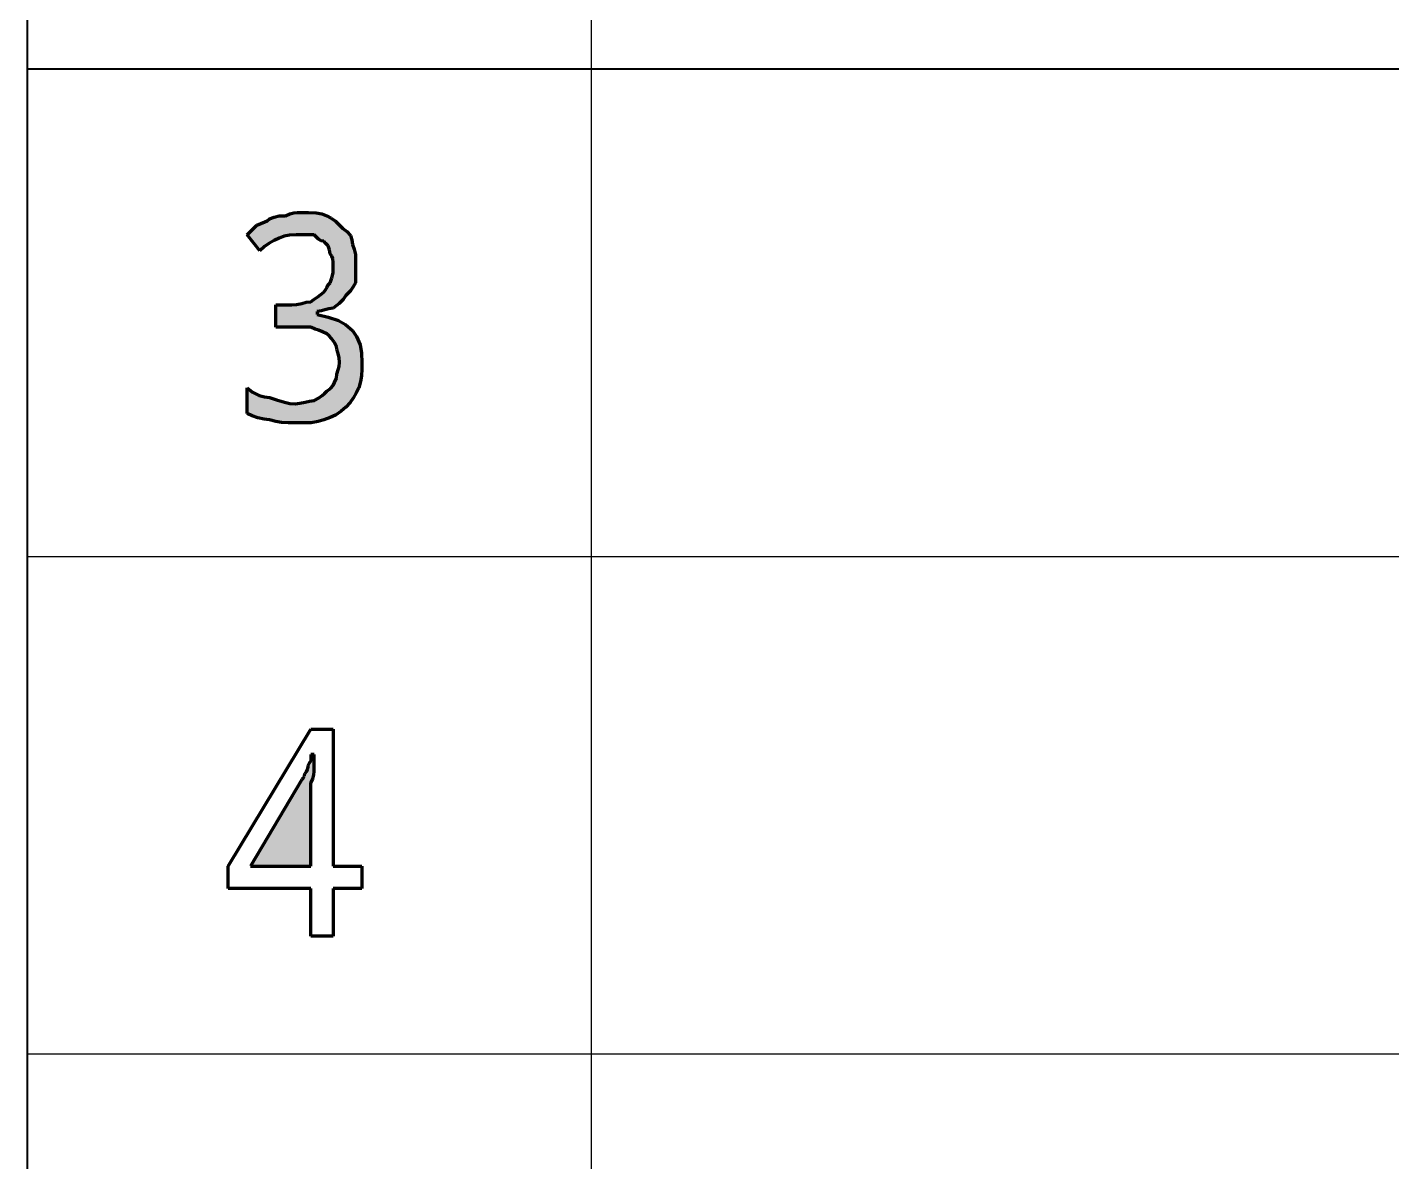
# Model space of a CAD drawing. Extents: x 457 to 4918, y -67 to 391.
# Drawn here: x 3474.9 to 3494.25, y -16.75 to -0.67 of the extents above; entities that cross this region are included whole.
import ezdxf

# ---------------------------------------------------------------- set-up
doc = ezdxf.new("R2010")
doc.units = 0
doc.header["$LTSCALE"] = 40
doc.header["$MEASUREMENT"] = 0
doc.layers.add('at_Entity', color=7, linetype='CONTINUOUS')
doc.layers.add('at_Solid', color=7, linetype='CONTINUOUS')

msp = doc.modelspace()

# ---------------------------------------------------------------- hatches: boundary and pattern name
at = {"layer": 'at_Solid'}
for points in [[(3479.554704856347, -4.019827938691151), (3479.554704856347, -4.087630338691042), (3479.554704856347, -4.163908038691034), (3479.554704856347, -4.225486390253536), (3479.554704856347, -4.291037538690944), (3479.520803656346, -4.351070913691046), (3479.482664806346, -4.405895510566097), (3479.451875630565, -4.439031119501578), (3479.419100056346, -4.471843938691109), (3479.378136106346, -4.531877313690984), (3479.323576362596, -4.586701910566035), (3479.277765048631, -4.619837519501743), (3479.238293656346, -4.652650338691046), (3479.177554006346, -4.659713088691205), (3479.117697200097, -4.676133982441115), (3479.071140986717, -4.691156120624782), (3479.012285656346, -4.697851938691201), (3479.012285656346, -4.743053538691129), (3479.166253606346, -4.778367288691015), (3479.314041650096, -4.826570557441073), (3479.411102043749, -4.884200942109146), (3479.509503256347, -4.969061538691221), (3479.568830356347, -5.052401988691145), (3479.618622743846, -5.171585894941018), (3479.638337748338, -5.290049731757563), (3479.645108056347, -5.421077538690952), (3479.644401781346, -5.515718388691084), (3479.639369571972, -5.613714044941162), (3479.625948967528, -5.691059434101135), (3479.599906456347, -5.782690338691054), (3479.565298981346, -5.850492738691173), (3479.52212792197, -5.926770438691165), (3479.477918141746, -5.98834879025344), (3479.419100056346, -6.053899938691075), (3479.350591381347, -6.113933313691177), (3479.269281471971, -6.168757910566001), (3479.194282515965, -6.201893519501709), (3479.102688856347, -6.234706338691012), (3479.026411156346, -6.260838513690942), (3478.923648143847, -6.277524260566224), (3478.820206445213, -6.279870693720341), (3478.695874456346, -6.279907938691167), (3478.601233606346, -6.279201663691083), (3478.503237950096, -6.274169454316052), (3478.425892560937, -6.260748849872698), (3478.334261656347, -6.234706338691012), (3478.259396506346, -6.226937313690996), (3478.166697912596, -6.205484210566055), (3478.090097422851, -6.177041467939034), (3478.017850456346, -6.144303138691157), (3478.017850456346, -5.782690338691054), (3478.092715606346, -5.842017438691073), (3478.185414200097, -5.891809826191093), (3478.262014689842, -5.91152483068322), (3478.334261656347, -5.918295138691064), (3478.435258981346, -5.951490063691153), (3478.544643321971, -5.984596704316118), (3478.623590244872, -6.001965275654129), (3478.695874456346, -6.008698338691147), (3478.763676856346, -6.001635588690988), (3478.839954556346, -5.985214694941078), (3478.901532907908, -5.970192556757411), (3478.967084056346, -5.963496738690992), (3479.027117431347, -5.929595538691046), (3479.081942028221, -5.891456688691051), (3479.115077637157, -5.860667512909913), (3479.147890456346, -5.827891938691209), (3479.200861081346, -5.79328446369118), (3479.239264784471, -5.750113404316153), (3479.257378255224, -5.705903624091434), (3479.283495256346, -5.647085538691044), (3479.290558006346, -5.586345888691085), (3479.306978900096, -5.526489082441003), (3479.32200103828, -5.479932869062168), (3479.328696856346, -5.421077538690952), (3479.321634106346, -5.353981413691145), (3479.305213212597, -5.282735923065957), (3479.290191074412, -5.234578175946808), (3479.283495256346, -5.195069538691087), (3479.249594056347, -5.135036163690984), (3479.211455206346, -5.08021156681616), (3479.180666030565, -5.047075957880452), (3479.147890456346, -5.014263138691149), (3479.087150806346, -4.987424688691135), (3479.027294000097, -4.965706732441049), (3478.980737786717, -4.949939694843351), (3478.921882456346, -4.923859938691066), (3478.854080056346, -4.923859938691066), (3478.777802356346, -4.923859938691066), (3478.716224004784, -4.923859938691066), (3478.650672856346, -4.923859938691066), (3478.424664856347, -4.923859938691066), (3478.424664856347, -4.607448738691119), (3478.650672856346, -4.607448738691119), (3478.718475256346, -4.600385988691187), (3478.794752956346, -4.58396509494105), (3478.856331307908, -4.568942956757382), (3478.921882456346, -4.562247138690964), (3478.962846406346, -4.528345938691018), (3479.017406150096, -4.490207088691022), (3479.06321746406, -4.459417912909885), (3479.102688856347, -4.426642338691181), (3479.129527306346, -4.392741138691235), (3479.151245262597, -4.354602288691012), (3479.167012300194, -4.323813112909875), (3479.193092056346, -4.291037538690944), (3479.219224231346, -4.223941413691136), (3479.235909978222, -4.152695923066176), (3479.238256411375, -4.104538175947027), (3479.238293656346, -4.065029538691078), (3479.237587381346, -4.004996163690976), (3479.232555171971, -3.950171566816152), (3479.219134567528, -3.917035957880671), (3479.193092056346, -3.884223138691141), (3479.185323031346, -3.824189763691038), (3479.163869928221, -3.769365166815987), (3479.135427185593, -3.736229557880506), (3479.102688856347, -3.703416738690976), (3479.068787656346, -3.69564771369096), (3479.030648806346, -3.674194610566019), (3478.999859630565, -3.645751867938998), (3478.967084056346, -3.613013538691121), (3478.932476581346, -3.613013538691121), (3478.889305521971, -3.613013538691121), (3478.845095741747, -3.613013538691121), (3478.786277656346, -3.613013538691121), (3478.711412506346, -3.613719813691205), (3478.618713912596, -3.618752023066008), (3478.54211342285, -3.63217262750959), (3478.469866456347, -3.658215138691048), (3478.402064056346, -3.692822613691078), (3478.325786356346, -3.735993673066105), (3478.264208004784, -3.780203453290596), (3478.198656856346, -3.839021538691213), (3478.017850456346, -3.613013538691121), (3478.051751656346, -3.579112338691175), (3478.089890506347, -3.540973488691179), (3478.120679682127, -3.510184312909814), (3478.153455256346, -3.477408738691111), (3478.213488631346, -3.450570288691097), (3478.268313228221, -3.428852332441011), (3478.301448837156, -3.413085294843313), (3478.334261656347, -3.387005538691028), (3478.401357781347, -3.360873363691098), (3478.472603271971, -3.344187616816043), (3478.520761019091, -3.341841183661927), (3478.560269656346, -3.3418039386911), (3478.621009306346, -3.315671763691171), (3478.680866112596, -3.298986016816116), (3478.727422325975, -3.296639583661772), (3478.786277656346, -3.296602338691173), (3478.887274981346, -3.29730861369103), (3478.996659321971, -3.302340823066061), (3479.075606244872, -3.315761427509415), (3479.147890456346, -3.3418039386911), (3479.208630106346, -3.37641141369113), (3479.268486912596, -3.419582473066157), (3479.315043125976, -3.463792253290649), (3479.373898456346, -3.522610338691038), (3479.433225556347, -3.564280563691227), (3479.483017943846, -3.623872516816164), (3479.502732948338, -3.683104435224323), (3479.509503256347, -3.748618338691131), (3479.535635431346, -3.816420738691022), (3479.552321178221, -3.892698438691014), (3479.554667611375, -3.954276790253516)], [(3478.921882456346, -12.5629303386911), (3478.921882456346, -11.83970473869113), (3478.921882456346, -11.79803451369116), (3478.921882456346, -11.738442560566), (3478.921882456346, -11.67921064215784), (3478.921882456346, -11.61369673869103), (3478.921882456346, -11.57202651369107), (3478.921882456346, -11.51243456056613), (3478.921882456346, -11.45320264215798), (3478.921882456346, -11.38768873869117), (3478.948014631346, -11.32694908869098), (3478.964700378221, -11.26709228244113), (3478.967046811375, -11.22053606906229), (3478.967084056346, -11.16168073869108), (3478.967084056346, -11.12071678869097), (3478.967084056346, -11.06615704494106), (3478.967084056346, -11.02034573097626), (3478.967084056346, -10.98087433869114), (3478.921882456346, -10.98087433869114), (3478.921882456346, -11.014069263691), (3478.921882456346, -11.04717590431619), (3478.921882456346, -11.06454447565397), (3478.921882456346, -11.07127753869099), (3478.895750281345, -11.10447246369108), (3478.879064534472, -11.13757910431605), (3478.876718101316, -11.15494767565406), (3478.876680856346, -11.16168073869108), (3478.869618106346, -11.19487566369116), (3478.853197212596, -11.22798230431613), (3478.838175074413, -11.24535087565391), (3478.831479256346, -11.25208393869116), (3478.824416506346, -11.28527886369102), (3478.807995612596, -11.31838550431621), (3478.792973474413, -11.33575407565399), (3478.786277656346, -11.34248713869101), (3478.063052056346, -12.5629303386911)]]:
    msp.add_hatch(color=0, dxfattribs=at).paths.add_polyline_path(points)

# ---------------------------------------------------------------- linework, layer by layer
at = {"layer": 'at_Entity', "color": 7, "lineweight": 40}
msp.add_line((3474.898940056346, 224.7906712613089), (3474.898940056346, -62.19428713869115), dxfattribs=at)
at = {"layer": 'at_Entity', "color": 0, "lineweight": 40}
msp.add_line((3654.936912856346, -1.262530338691022), (3474.898940056346, -1.262530338691022), dxfattribs=at)
at = {"layer": 'at_Entity', "color": 0, "lineweight": 80}
for p, q in [((3478.120679682127, -3.510184312909814), (3478.153455256346, -3.477408738691111)), ((3478.153455256346, -3.477408738691111), (3478.213488631346, -3.450570288691097)), ((3478.213488631346, -3.450570288691097), (3478.268313228221, -3.428852332441011)), ((3478.268313228221, -3.428852332441011), (3478.301448837156, -3.413085294843313)), ((3478.301448837156, -3.413085294843313), (3478.334261656347, -3.387005538691028)), ((3478.334261656347, -3.387005538691028), (3478.401357781347, -3.360873363691098)), ((3478.401357781347, -3.360873363691098), (3478.472603271971, -3.344187616816043)), ((3478.472603271971, -3.344187616816043), (3478.520761019091, -3.341841183661927)), ((3478.520761019091, -3.341841183661927), (3478.560269656346, -3.3418039386911)), ((3478.560269656346, -3.3418039386911), (3478.621009306346, -3.315671763691171)), ((3478.621009306346, -3.315671763691171), (3478.680866112596, -3.298986016816116)), ((3478.680866112596, -3.298986016816116), (3478.727422325975, -3.296639583661772)), ((3478.727422325975, -3.296639583661772), (3478.786277656346, -3.296602338691173)), ((3478.786277656346, -3.296602338691173), (3478.887274981346, -3.29730861369103)), ((3478.887274981346, -3.29730861369103), (3478.996659321971, -3.302340823066061)), ((3478.996659321971, -3.302340823066061), (3479.075606244872, -3.315761427509415)), ((3479.075606244872, -3.315761427509415), (3479.147890456346, -3.3418039386911)), ((3479.147890456346, -3.3418039386911), (3479.208630106346, -3.37641141369113)), ((3479.208630106346, -3.37641141369113), (3479.268486912596, -3.419582473066157)), ((3479.268486912596, -3.419582473066157), (3479.315043125976, -3.463792253290649)), ((3479.315043125976, -3.463792253290649), (3479.373898456346, -3.522610338691038)), ((3478.017850456346, -3.613013538691121), (3478.051751656346, -3.579112338691175)), ((3478.198656856346, -3.839021538691213), (3478.017850456346, -3.613013538691121)), ((3478.051751656346, -3.579112338691175), (3478.089890506347, -3.540973488691179)), ((3478.089890506347, -3.540973488691179), (3478.120679682127, -3.510184312909814)), ((3478.469866456347, -3.658215138691048), (3478.402064056346, -3.692822613691078)), ((3478.54211342285, -3.63217262750959), (3478.469866456347, -3.658215138691048)), ((3478.618713912596, -3.618752023066008), (3478.54211342285, -3.63217262750959)), ((3478.711412506346, -3.613719813691205), (3478.618713912596, -3.618752023066008)), ((3478.786277656346, -3.613013538691121), (3478.711412506346, -3.613719813691205)), ((3478.845095741747, -3.613013538691121), (3478.786277656346, -3.613013538691121)), ((3478.889305521971, -3.613013538691121), (3478.845095741747, -3.613013538691121)), ((3478.932476581346, -3.613013538691121), (3478.889305521971, -3.613013538691121)), ((3478.967084056346, -3.613013538691121), (3478.932476581346, -3.613013538691121)), ((3478.999859630565, -3.645751867938998), (3478.967084056346, -3.613013538691121)), ((3479.030648806346, -3.674194610566019), (3478.999859630565, -3.645751867938998)), ((3479.068787656346, -3.69564771369096), (3479.030648806346, -3.674194610566019)), ((3479.373898456346, -3.522610338691038), (3479.433225556347, -3.564280563691227)), ((3479.433225556347, -3.564280563691227), (3479.483017943846, -3.623872516816164)), ((3479.483017943846, -3.623872516816164), (3479.502732948338, -3.683104435224323)), ((3478.264208004784, -3.780203453290596), (3478.198656856346, -3.839021538691213)), ((3478.325786356346, -3.735993673066105), (3478.264208004784, -3.780203453290596)), ((3478.402064056346, -3.692822613691078), (3478.325786356346, -3.735993673066105)), ((3479.102688856347, -3.703416738690976), (3479.068787656346, -3.69564771369096)), ((3479.135427185593, -3.736229557880506), (3479.102688856347, -3.703416738690976)), ((3479.163869928221, -3.769365166815987), (3479.135427185593, -3.736229557880506)), ((3479.185323031346, -3.824189763691038), (3479.163869928221, -3.769365166815987)), ((3479.193092056346, -3.884223138691141), (3479.185323031346, -3.824189763691038)), ((3479.502732948338, -3.683104435224323), (3479.509503256347, -3.748618338691131)), ((3479.509503256347, -3.748618338691131), (3479.535635431346, -3.816420738691022)), ((3479.535635431346, -3.816420738691022), (3479.552321178221, -3.892698438691014)), ((3479.219134567528, -3.917035957880671), (3479.193092056346, -3.884223138691141)), ((3479.232555171971, -3.950171566816152), (3479.219134567528, -3.917035957880671)), ((3479.237587381346, -4.004996163690976), (3479.232555171971, -3.950171566816152)), ((3479.238293656346, -4.065029538691078), (3479.237587381346, -4.004996163690976)), ((3479.552321178221, -3.892698438691014), (3479.554667611375, -3.954276790253516)), ((3479.554667611375, -3.954276790253516), (3479.554704856347, -4.019827938691151)), ((3479.554704856347, -4.019827938691151), (3479.554704856347, -4.087630338691042)), ((3479.193092056346, -4.291037538690944), (3479.219224231346, -4.223941413691136)), ((3479.219224231346, -4.223941413691136), (3479.235909978222, -4.152695923066176)), ((3479.235909978222, -4.152695923066176), (3479.238256411375, -4.104538175947027)), ((3479.238256411375, -4.104538175947027), (3479.238293656346, -4.065029538691078)), ((3479.554704856347, -4.087630338691042), (3479.554704856347, -4.163908038691034)), ((3479.554704856347, -4.163908038691034), (3479.554704856347, -4.225486390253536)), ((3479.554704856347, -4.225486390253536), (3479.554704856347, -4.291037538690944)), ((3479.06321746406, -4.459417912909885), (3479.102688856347, -4.426642338691181)), ((3479.102688856347, -4.426642338691181), (3479.129527306346, -4.392741138691235)), ((3479.129527306346, -4.392741138691235), (3479.151245262597, -4.354602288691012)), ((3479.151245262597, -4.354602288691012), (3479.167012300194, -4.323813112909875)), ((3479.167012300194, -4.323813112909875), (3479.193092056346, -4.291037538690944)), ((3479.451875630565, -4.439031119501578), (3479.419100056346, -4.471843938691109)), ((3479.482664806346, -4.405895510566097), (3479.451875630565, -4.439031119501578)), ((3479.520803656346, -4.351070913691046), (3479.482664806346, -4.405895510566097)), ((3479.554704856347, -4.291037538690944), (3479.520803656346, -4.351070913691046)), ((3478.424664856347, -4.923859938691066), (3478.424664856347, -4.607448738691119)), ((3478.424664856347, -4.607448738691119), (3478.650672856346, -4.607448738691119)), ((3478.650672856346, -4.607448738691119), (3478.718475256346, -4.600385988691187)), ((3478.718475256346, -4.600385988691187), (3478.794752956346, -4.58396509494105)), ((3478.794752956346, -4.58396509494105), (3478.856331307908, -4.568942956757382)), ((3478.856331307908, -4.568942956757382), (3478.921882456346, -4.562247138690964)), ((3478.921882456346, -4.562247138690964), (3478.962846406346, -4.528345938691018)), ((3478.962846406346, -4.528345938691018), (3479.017406150096, -4.490207088691022)), ((3479.017406150096, -4.490207088691022), (3479.06321746406, -4.459417912909885)), ((3479.277765048631, -4.619837519501743), (3479.238293656346, -4.652650338691046)), ((3479.323576362596, -4.586701910566035), (3479.277765048631, -4.619837519501743)), ((3479.378136106346, -4.531877313690984), (3479.323576362596, -4.586701910566035)), ((3479.419100056346, -4.471843938691109), (3479.378136106346, -4.531877313690984)), ((3479.071140986717, -4.691156120624782), (3479.012285656346, -4.697851938691201)), ((3479.012285656346, -4.697851938691201), (3479.012285656346, -4.743053538691129)), ((3479.012285656346, -4.743053538691129), (3479.166253606346, -4.778367288691015)), ((3479.117697200097, -4.676133982441115), (3479.071140986717, -4.691156120624782)), ((3479.177554006346, -4.659713088691205), (3479.117697200097, -4.676133982441115)), ((3479.166253606346, -4.778367288691015), (3479.314041650096, -4.826570557441073)), ((3479.238293656346, -4.652650338691046), (3479.177554006346, -4.659713088691205)), ((3479.314041650096, -4.826570557441073), (3479.411102043749, -4.884200942109146)), ((3478.650672856346, -4.923859938691066), (3478.424664856347, -4.923859938691066)), ((3478.716224004784, -4.923859938691066), (3478.650672856346, -4.923859938691066)), ((3478.777802356346, -4.923859938691066), (3478.716224004784, -4.923859938691066)), ((3478.854080056346, -4.923859938691066), (3478.777802356346, -4.923859938691066)), ((3478.921882456346, -4.923859938691066), (3478.854080056346, -4.923859938691066)), ((3478.980737786717, -4.949939694843351), (3478.921882456346, -4.923859938691066)), ((3479.027294000097, -4.965706732441049), (3478.980737786717, -4.949939694843351)), ((3479.087150806346, -4.987424688691135), (3479.027294000097, -4.965706732441049)), ((3479.147890456346, -5.014263138691149), (3479.087150806346, -4.987424688691135)), ((3479.180666030565, -5.047075957880452), (3479.147890456346, -5.014263138691149)), ((3479.411102043749, -4.884200942109146), (3479.509503256347, -4.969061538691221)), ((3479.509503256347, -4.969061538691221), (3479.568830356347, -5.052401988691145)), ((3479.211455206346, -5.08021156681616), (3479.180666030565, -5.047075957880452)), ((3479.249594056347, -5.135036163690984), (3479.211455206346, -5.08021156681616)), ((3479.283495256346, -5.195069538691087), (3479.249594056347, -5.135036163690984)), ((3479.290191074412, -5.234578175946808), (3479.283495256346, -5.195069538691087)), ((3479.568830356347, -5.052401988691145), (3479.618622743846, -5.171585894941018)), ((3479.618622743846, -5.171585894941018), (3479.638337748338, -5.290049731757563)), ((3479.305213212597, -5.282735923065957), (3479.290191074412, -5.234578175946808)), ((3479.321634106346, -5.353981413691145), (3479.305213212597, -5.282735923065957)), ((3479.328696856346, -5.421077538690952), (3479.321634106346, -5.353981413691145)), ((3479.638337748338, -5.290049731757563), (3479.645108056347, -5.421077538690952)), ((3479.283495256346, -5.647085538691044), (3479.290558006346, -5.586345888691085)), ((3479.290558006346, -5.586345888691085), (3479.306978900096, -5.526489082441003)), ((3479.306978900096, -5.526489082441003), (3479.32200103828, -5.479932869062168)), ((3479.32200103828, -5.479932869062168), (3479.328696856346, -5.421077538690952)), ((3479.644401781346, -5.515718388691084), (3479.639369571972, -5.613714044941162)), ((3479.645108056347, -5.421077538690952), (3479.644401781346, -5.515718388691084)), ((3478.017850456346, -6.144303138691157), (3478.017850456346, -5.782690338691054)), ((3478.017850456346, -5.782690338691054), (3478.092715606346, -5.842017438691073)), ((3479.147890456346, -5.827891938691209), (3479.200861081346, -5.79328446369118)), ((3479.200861081346, -5.79328446369118), (3479.239264784471, -5.750113404316153)), ((3479.239264784471, -5.750113404316153), (3479.257378255224, -5.705903624091434)), ((3479.257378255224, -5.705903624091434), (3479.283495256346, -5.647085538691044)), ((3479.599906456347, -5.782690338691054), (3479.565298981346, -5.850492738691173)), ((3479.625948967528, -5.691059434101135), (3479.599906456347, -5.782690338691054)), ((3479.639369571972, -5.613714044941162), (3479.625948967528, -5.691059434101135)), ((3478.092715606346, -5.842017438691073), (3478.185414200097, -5.891809826191093)), ((3478.185414200097, -5.891809826191093), (3478.262014689842, -5.91152483068322)), ((3478.262014689842, -5.91152483068322), (3478.334261656347, -5.918295138691064)), ((3478.334261656347, -5.918295138691064), (3478.435258981346, -5.951490063691153)), ((3478.435258981346, -5.951490063691153), (3478.544643321971, -5.984596704316118)), ((3478.544643321971, -5.984596704316118), (3478.623590244872, -6.001965275654129)), ((3478.763676856346, -6.001635588690988), (3478.839954556346, -5.985214694941078)), ((3478.839954556346, -5.985214694941078), (3478.901532907908, -5.970192556757411)), ((3478.901532907908, -5.970192556757411), (3478.967084056346, -5.963496738690992)), ((3478.967084056346, -5.963496738690992), (3479.027117431347, -5.929595538691046)), ((3479.027117431347, -5.929595538691046), (3479.081942028221, -5.891456688691051)), ((3479.081942028221, -5.891456688691051), (3479.115077637157, -5.860667512909913)), ((3479.115077637157, -5.860667512909913), (3479.147890456346, -5.827891938691209)), ((3479.477918141746, -5.98834879025344), (3479.419100056346, -6.053899938691075)), ((3479.52212792197, -5.926770438691165), (3479.477918141746, -5.98834879025344)), ((3479.565298981346, -5.850492738691173), (3479.52212792197, -5.926770438691165)), ((3478.090097422851, -6.177041467939034), (3478.017850456346, -6.144303138691157)), ((3478.166697912596, -6.205484210566055), (3478.090097422851, -6.177041467939034)), ((3478.623590244872, -6.001965275654129), (3478.695874456346, -6.008698338691147)), ((3478.695874456346, -6.008698338691147), (3478.763676856346, -6.001635588690988)), ((3479.269281471971, -6.168757910566001), (3479.194282515965, -6.201893519501709)), ((3479.350591381347, -6.113933313691177), (3479.269281471971, -6.168757910566001)), ((3479.419100056346, -6.053899938691075), (3479.350591381347, -6.113933313691177)), ((3478.259396506346, -6.226937313690996), (3478.166697912596, -6.205484210566055)), ((3478.334261656347, -6.234706338691012), (3478.259396506346, -6.226937313690996)), ((3478.425892560937, -6.260748849872698), (3478.334261656347, -6.234706338691012)), ((3478.503237950096, -6.274169454316052), (3478.425892560937, -6.260748849872698)), ((3478.601233606346, -6.279201663691083), (3478.503237950096, -6.274169454316052)), ((3478.695874456346, -6.279907938691167), (3478.601233606346, -6.279201663691083)), ((3478.820206445213, -6.279870693720341), (3478.695874456346, -6.279907938691167)), ((3478.923648143847, -6.277524260566224), (3478.820206445213, -6.279870693720341)), ((3479.026411156346, -6.260838513690942), (3478.923648143847, -6.277524260566224)), ((3479.102688856347, -6.234706338691012), (3479.026411156346, -6.260838513690942)), ((3479.194282515965, -6.201893519501709), (3479.102688856347, -6.234706338691012)), ((3477.746640856346, -12.5629303386911), (3478.921882456346, -10.61926153869103)), ((3478.921882456346, -10.61926153869103), (3479.238293656346, -10.61926153869103)), ((3479.238293656346, -10.61926153869103), (3479.238293656346, -12.5629303386911)), ((3478.967084056346, -10.98087433869114), (3478.921882456346, -10.98087433869114)), ((3478.921882456346, -10.98087433869114), (3478.921882456346, -11.014069263691)), ((3478.921882456346, -11.014069263691), (3478.921882456346, -11.04717590431619)), ((3478.967084056346, -11.02034573097626), (3478.967084056346, -10.98087433869114)), ((3478.967084056346, -11.06615704494106), (3478.967084056346, -11.02034573097626)), ((3478.869618106346, -11.19487566369116), (3478.853197212596, -11.22798230431613)), ((3478.876680856346, -11.16168073869108), (3478.869618106346, -11.19487566369116)), ((3478.876718101316, -11.15494767565406), (3478.876680856346, -11.16168073869108)), ((3478.879064534472, -11.13757910431605), (3478.876718101316, -11.15494767565406)), ((3478.895750281345, -11.10447246369108), (3478.879064534472, -11.13757910431605)), ((3478.921882456346, -11.07127753869099), (3478.895750281345, -11.10447246369108)), ((3478.921882456346, -11.04717590431619), (3478.921882456346, -11.06454447565397)), ((3478.921882456346, -11.06454447565397), (3478.921882456346, -11.07127753869099)), ((3478.964700378221, -11.26709228244113), (3478.967046811375, -11.22053606906229)), ((3478.967046811375, -11.22053606906229), (3478.967084056346, -11.16168073869108)), ((3478.967084056346, -11.12071678869097), (3478.967084056346, -11.06615704494106)), ((3478.967084056346, -11.16168073869108), (3478.967084056346, -11.12071678869097)), ((3478.786277656346, -11.34248713869101), (3478.063052056346, -12.5629303386911)), ((3478.792973474413, -11.33575407565399), (3478.786277656346, -11.34248713869101)), ((3478.807995612596, -11.31838550431621), (3478.792973474413, -11.33575407565399)), ((3478.824416506346, -11.28527886369102), (3478.807995612596, -11.31838550431621)), ((3478.831479256346, -11.25208393869116), (3478.824416506346, -11.28527886369102)), ((3478.838175074413, -11.24535087565391), (3478.831479256346, -11.25208393869116)), ((3478.853197212596, -11.22798230431613), (3478.838175074413, -11.24535087565391)), ((3478.921882456346, -11.38768873869117), (3478.948014631346, -11.32694908869098)), ((3478.921882456346, -11.45320264215798), (3478.921882456346, -11.38768873869117)), ((3478.948014631346, -11.32694908869098), (3478.964700378221, -11.26709228244113)), ((3478.921882456346, -11.51243456056613), (3478.921882456346, -11.45320264215798)), ((3478.921882456346, -11.57202651369107), (3478.921882456346, -11.51243456056613)), ((3478.921882456346, -11.61369673869103), (3478.921882456346, -11.57202651369107)), ((3478.921882456346, -11.67921064215784), (3478.921882456346, -11.61369673869103)), ((3478.921882456346, -11.738442560566), (3478.921882456346, -11.67921064215784)), ((3478.921882456346, -11.79803451369116), (3478.921882456346, -11.738442560566)), ((3478.921882456346, -11.83970473869113), (3478.921882456346, -11.79803451369116)), ((3478.921882456346, -12.5629303386911), (3478.921882456346, -11.83970473869113)), ((3477.746640856346, -12.87934153869105), (3477.746640856346, -12.5629303386911)), ((3478.063052056346, -12.5629303386911), (3478.921882456346, -12.5629303386911)), ((3479.238293656346, -12.5629303386911), (3479.645108056347, -12.5629303386911)), ((3479.645108056347, -12.5629303386911), (3479.645108056347, -12.87934153869105)), ((3478.921882456346, -12.87934153869105), (3477.746640856346, -12.87934153869105)), ((3478.921882456346, -13.5573655386911), (3478.921882456346, -12.87934153869105)), ((3479.645108056347, -12.87934153869105), (3479.238293656346, -12.87934153869105)), ((3479.238293656346, -12.87934153869105), (3479.238293656346, -13.5573655386911)), ((3479.238293656346, -13.5573655386911), (3478.921882456346, -13.5573655386911))]:
    msp.add_line(p, q, dxfattribs=at)
at = {"layer": 'at_Entity', "color": 7}
msp.add_lwpolyline([(3482.899623256347, -22.19087113869114), (3482.899623256347, 26.76246166130886)], dxfattribs=at)
at = {"layer": 'at_Entity', "color": 0}
for points in [[(3654.936912856346, -8.17837513869108), (3474.898940056346, -8.17837513869108)], [(3654.936912856346, -15.22982473869115), (3474.898940056346, -15.22982473869115)]]:
    msp.add_lwpolyline(points, dxfattribs=at)

doc.saveas('drawing.dxf')
